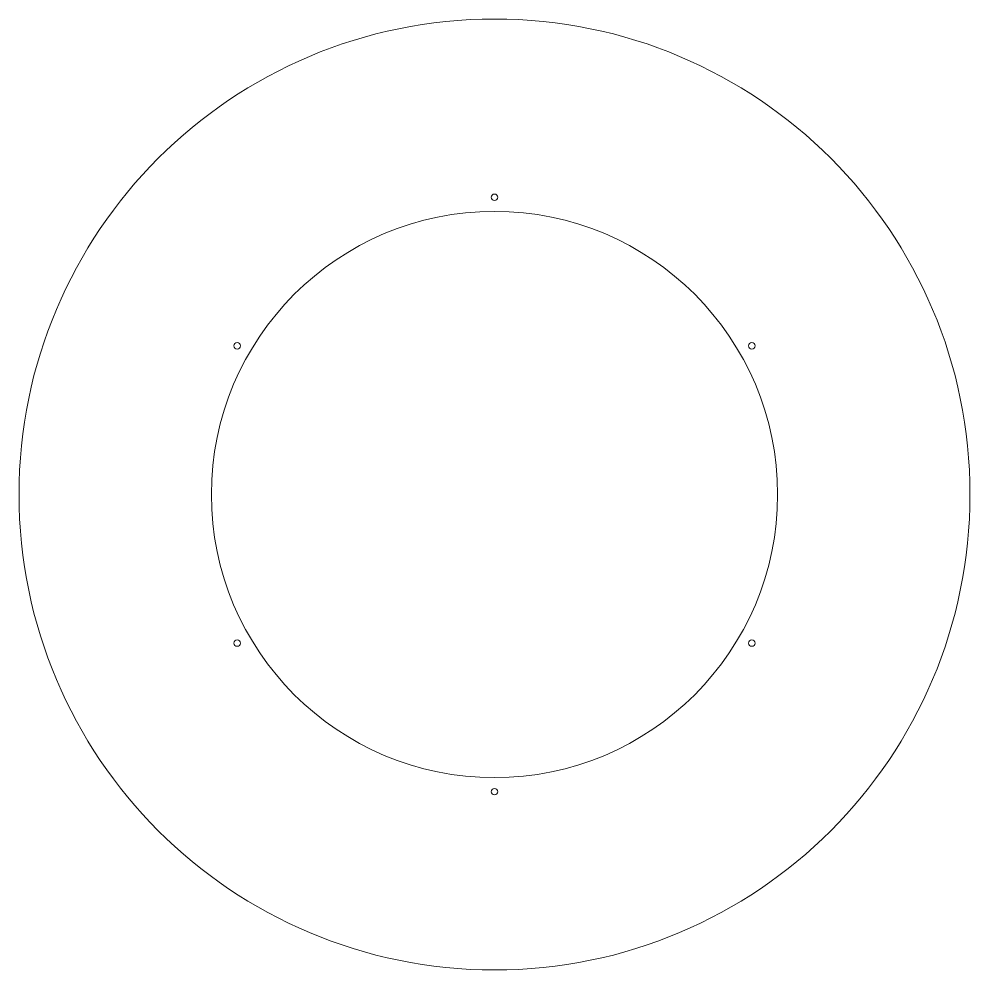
# Model space of a CAD drawing. Header units: millimetres. Extents: x -70 to 370, y -111 to 329.
import ezdxf

# ---------------------------------------------------------------- set-up
doc = ezdxf.new("R2010")
doc.units = ezdxf.units.MM
doc.layers.add('SICHTBAR', color=7, linetype='Continuous', lineweight=0)

msp = doc.modelspace()

# ---------------------------------------------------------------- linework, layer by layer
at = {"layer": 'SICHTBAR'}
for centre, radius in [((149.74, 109.31), 220), ((149.74, 246.81), 1.5), ((149.74, 109.31), 131), ((30.66, 178.06), 1.5), ((268.82, 178.06), 1.5), ((30.66, 40.56), 1.5), ((268.82, 40.56), 1.5), ((149.74, -28.19), 1.5)]:
    msp.add_circle(centre, radius, dxfattribs=at)

doc.saveas('drawing.dxf')
